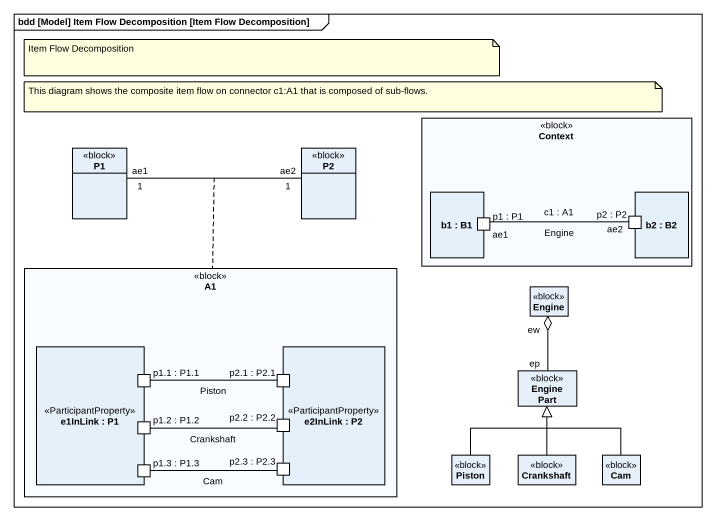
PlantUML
@startuml
mainframe bdd [Model] Item Flow Decomposition [Item Flow Decomposition]
allowmixing
hide circle
hide empty members
rectangle Context <<block>> {
  rectangle "b1 : B1" as b1 {
    port "p1 : P1" as p1_P1
  }
  rectangle "b2 : B2" as b2 {
    port "p2 : P2" as p2_P2
  }
}
class P1 <<block>>
class P2 <<block>>
rectangle A1 <<block>> {
  rectangle "e1InLink : P1" as e1InLink <<ParticipantProperty>> {
    port "p1.1 : P1.1" as p1_1_P1_1
    port "p1.2 : P1.2" as p1_2_P1_2
    port "p1.3 : P1.3" as p1_3_P1_3
  }
  rectangle "e2InLink : P2" as e2InLink <<ParticipantProperty>> {
    port "p2.1 : P2.1" as p2_1_P2_1
    port "p2.2 : P2.2" as p2_2_P2_2
    port "p2.3 : P2.3" as p2_3_P2_3
  }
}
class Engine <<block>>
class "Engine Part" as Engine_Part <<block>>
class Piston <<block>>
class Crankshaft <<block>>
class Cam <<block>>
P1 "1\nae1" -right- "1\nae2" P2
(P1, P2) .. A1
p2_P2 "ae2" -left- "ae1" p1_P1 : c1 : A1\nEngine
Engine "ew" o-- "ep" Engine_Part
p1_1_P1_1 -right- p2_1_P2_1 : Piston
p1_2_P1_2 -right- p2_2_P2_2 : Crankshaft
p1_3_P1_3 -right- p2_3_P2_3 : Cam
Piston -up-|> Engine_Part
Crankshaft -up-|> Engine_Part
Cam -up-|> Engine_Part
note as N1
  Item Flow Decomposition
end note
note as N2
  This diagram shows the composite item flow on connector c1:A1 that is composed of sub-flows.
end note
@enduml
